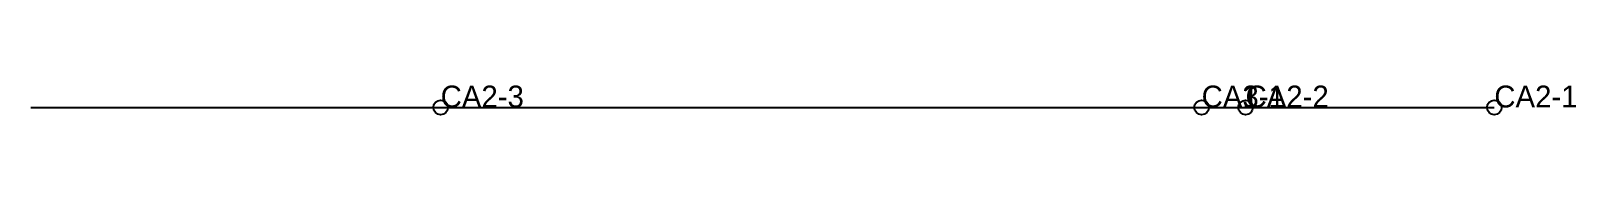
# Model space of a CAD drawing. Header units: metres. Extents: x -5 to 5.6, y -0.1 to 0.2.
import ezdxf

# ---------------------------------------------------------------- set-up
doc = ezdxf.new("R2010")
doc.units = ezdxf.units.M
for name, color, linetype in [('CA1', 7, 'Continuous'), ('CA2', 7, 'Continuous'), ('CA3', 7, 'Continuous'), ('POLE', 7, 'Continuous')]:
    doc.layers.add(name, color=color, linetype=linetype)

msp = doc.modelspace()

# ---------------------------------------------------------------- linework, layer by layer
at = {"layer": 'CA1'}
msp.add_line((-3, 0, 31.2), (3, 0, 31.2), dxfattribs=at)
at = {"layer": 'CA2'}
msp.add_line((-5, 0, 28.1), (5, 0, 28.1), dxfattribs=at)
at = {"layer": 'CA3'}
msp.add_line((-3, 0, 25), (3, 0, 25), dxfattribs=at)
at = {"layer": 'JOINTS'}
for centre in [(-2.2, 0, 28.1), (3, 0, 31.2), (3, 0, 25), (3.3, 0, 28.1), (5, 0, 28.1)]:
    msp.add_circle(centre, 0.05, dxfattribs=at)
at = {"layer": 'POLE'}
msp.add_line((0, 0), (0, 0, 33.2), dxfattribs=at)

# ---------------------------------------------------------------- texts
at = {"layer": 'JOINTS'}
for s, p in [('CA2-3', (-2.2, 0, 28.1)), ('CA1-1', (3, 0, 31.2)), ('CA3-1', (3, 0, 25)), ('CA2-2', (3.3, 0, 28.1)), ('CA2-1', (5, 0, 28.1))]:
    msp.add_text(s, height=0.15, dxfattribs=at).set_placement(p)

doc.saveas('drawing.dxf')
